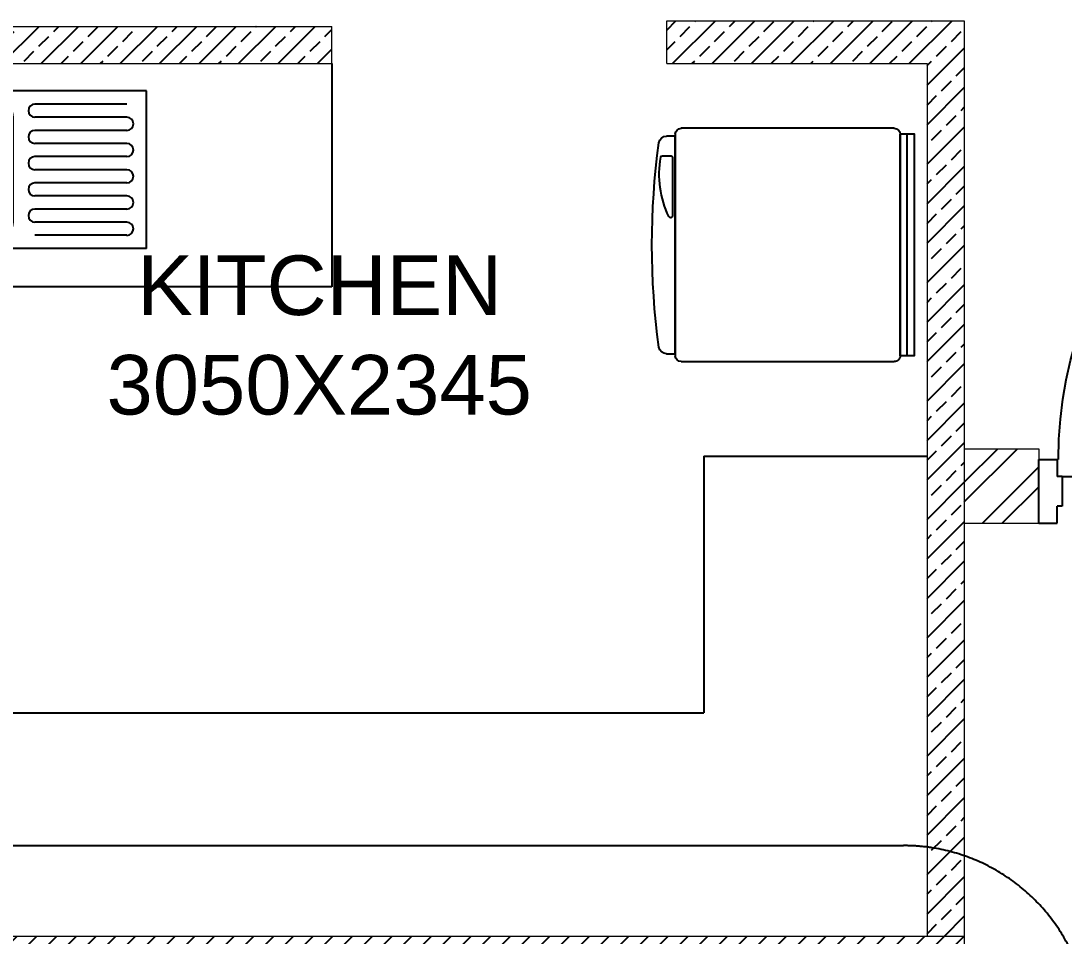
# Model space of a CAD drawing. Header units: millimetres. Extents: x 1255966 to 1543449, y 318653 to 465396.
# Drawn here: x 1383789 to 1386594, y 416649 to 419109 of the extents above; entities that cross this region are included whole.
import ezdxf

# ---------------------------------------------------------------- set-up
doc = ezdxf.new("R2010")
doc.units = ezdxf.units.MM
doc.header["$LTSCALE"] = 500
doc.header["$MEASUREMENT"] = 0
doc.linetypes.add('HIDDEN', pattern=[0.375, 0.25, -0.125])
doc.layers.get('Defpoints').update_dxf_attribs({"lineweight": 0})
for name, color, linetype in [('3BHK Tower plans sections n elevations 13716$0$FIXTURE', 251, 'Continuous'), ('3BHK Tower plans sections n elevations 13716$0$FIXTURE-KITCHEN', 251, 'Continuous'), ('AHC-A-FURNITURE', 2, 'Continuous'), ('DOOR', 8, 'Continuous'), ('Drop', 143, 'Continuous'), ('TEXT -RM MM', 181, 'Continuous'), ('TEXT-RM NAME', 6, 'Continuous')]:
    doc.layers.add(name, color=color, linetype=linetype)
doc.layers.add('A-TAG', color=7, linetype='Continuous', true_color=0xef00ef)
doc.layers.add('Wall', color=2, linetype='Continuous', lineweight=15)
doc.styles.add('simplex', font='simplex.shx')
doc.styles.get("Standard").update_dxf_attribs({"font": 'arial.ttf'})
pattern_1 = [(45, (1376890.62, 416388.72), (-53.033, 53.033), []), (45, (1376943.65, 416388.72), (-53.033, 53.033), [37.5, -18.75])]

# ---------------------------------------------------------------- blocks, each defined once
blk = doc.blocks.new('3BHK Tower plans sections n elevations 13716$0$A$C614879CD')
at = {"layer": '3BHK Tower plans sections n elevations 13716$0$FIXTURE', "ltscale": 0.5}
for p, q in [((450, 793.5), (0, 793.5)), ((0, 793.5), (0, 0)), ((450, 793.5), (450, 0)), ((37.5, 737.3), (37.5, 474.8)), ((75, 737.3), (75, 474.8)), ((112.5, 737.3), (112.5, 474.8)), ((150, 737.3), (150, 474.8)), ((187.5, 737.3), (187.5, 474.8)), ((225, 737.3), (225, 474.8)), ((262.5, 737.3), (262.5, 474.8)), ((300, 737.3), (300, 474.8)), ((337.5, 737.3), (337.5, 474.8)), ((375, 737.3), (375, 474.8)), ((412.5, 737.3), (412.5, 474.8)), ((375, 412.5), (75, 412.5)), ((37.5, 375), (37.5, 75)), ((412.5, 375), (412.5, 75)), ((375, 37.5), (75, 37.5)), ((450, 0), (0, 0))]:
    blk.add_line(p, q, dxfattribs=at)
blk.add_circle((232.7, 237.4), 28.8, dxfattribs=at)
for centre, radius, start, end in [((93.8, 737.3), 18.8, 0, 180), ((168.8, 737.3), 18.8, 0, 180), ((243.8, 737.3), 18.8, 0, 180), ((318.8, 737.3), 18.8, 0, 180), ((393.8, 737.3), 18.8, 0, 180), ((56.3, 474.8), 18.8, 180, 0), ((131.3, 474.8), 18.8, 180, 0), ((206.3, 474.8), 18.8, 180, 0), ((281.3, 474.8), 18.8, 180, 0), ((356.3, 474.8), 18.8, 180, 0), ((75, 375), 37.5, 90, 180), ((375, 375), 37.5, 0, 90), ((75, 75), 37.5, 180, 270), ((375, 75), 37.5, 270, 0)]:
    blk.add_arc(centre, radius, start, end, dxfattribs=at)
blk = doc.blocks.new('3BHK Tower plans sections n elevations 13716$0$FRIDGE')
at = {"layer": '3BHK Tower plans sections n elevations 13716$0$FIXTURE-KITCHEN'}
for p, q in [((-252.6, 36), (-252.6, 13.5)), ((-313.5, 0), (313.5, 0)), ((-308, 0), (-308, 24.8)), ((308, 0), (-308, 0)), ((-247.1, 8), (-82.5, 8)), ((308, 24.8), (308, 0)), ((-330, -619.7), (-330, -16.5)), ((330, -16.5), (330, -619.7)), ((313.5, -636.2), (-313.5, -636.2)), ((312.4, -656.3), (-313.5, -656.3))]:
    blk.add_line(p, q, dxfattribs=at)
blk.add_lwpolyline([(-313.5, -636.2), (312.4, -636.2), (312.4, -676.5), (-313.5, -676.5)], close=True, dxfattribs=at)
for centre, radius, start, end in [((0, -2101), 2167, 82.3377, 97.6623), ((-286, 24.8), 22, 97.6623, 180), ((-247.1, 36), 5.5, 99.4744, 180), ((-201, -240.4), 285.7, 64.986, 99.4744), ((286, 24.8), 22, 0, 82.3377), ((-247.1, 13.5), 5.5, 180, 270), ((-82.5, 13.5), 5.5, 270, 64.986), ((-313.5, -16.5), 16.5, 90, 180), ((313.5, -16.5), 16.5, 0, 90), ((-313.5, -619.7), 16.5, 180, 270), ((313.5, -619.7), 16.5, 270, 0)]:
    blk.add_arc(centre, radius, start, end, dxfattribs=at)
blk = doc.blocks.new('A$C26E901EB')
at = {"layer": 'Drop'}
h = blk.add_hatch(dxfattribs=at)
h.set_pattern_fill('ANSI31', color=256, scale=8, angle=720, style=0)
h.set_pattern_definition([(315, (5609.332, 22815.355), (17.960512, 17.960512), [])])
h.paths.add_polyline_path([(84.3, 208.6), (84.3, 258.9), (132.9, 258.9), (132.9, 144.1), (63.4, 143.9), (0, 143.9), (0, 208.6)])
h.paths.add_polyline_path([(63.4, 143.9), (63.4, 0), (0, 0), (0, 143.9)])
h.paths.add_polyline_path([(132.9, 293), (132.9, 258.9), (84.3, 258.9), (84.3, 293)])
at = {"layer": 'Drop', "const_width": 10, "elevation": -0.5}
blk.add_lwpolyline([(132.9, 297.7), (132.9, 144.1), (63.4, 144.1), (63.4, 0)], dxfattribs=at)
blk = doc.blocks.new('DOOR 1050')
at = {"layer": 'DOOR', "ltscale": 100}
for p, q in [((0, 1022), (-154.3, 1022)), ((-154.3, 1022), (-154.3, 977.8)), ((0, 1022), (0, 977.8)), ((-154.3, 977.8), (-113.1, 977.8)), ((-113.1, 965.4), (-113.1, 977.8)), ((-113.1, 965.4), (-41.1, 965.4)), ((-113.1, 965.4), (-113.1, -1.4)), ((-41.1, 965.4), (-41.1, 977.8)), ((0, 977.8), (-41.1, 977.8)), ((-154.3, -58), (-154.3, -13.8)), ((-154.3, -13.8), (-113.1, -13.8)), ((-113.1, -1.4), (-41.1, -1.4)), ((-113.1, -1.4), (-113.1, -13.8)), ((-41.1, -1.4), (-41.1, -13.8)), ((0, -13.8), (-41.1, -13.8)), ((0, -58), (0, -13.8)), ((0, -58), (-154.3, -58))]:
    blk.add_line(p, q, dxfattribs=at)
blk.add_lwpolyline([(-153.9, -11.3), (-1139.7, -11.3), (-1139.7, 29.9), (-153.9, 29.9)], close=True, dxfattribs=at)
at = {"layer": 'DOOR', "linetype": 'Continuous'}
blk.add_arc((-153.9, -11.3), 985.8, 90, 177.6081, dxfattribs=at)
at = {"layer": 'TEXT -RM MM', "linetype": 'Continuous', "xscale": -0.9000000000003879, "yscale": 0.9000000000003879, "zscale": 0.9000000000003879, "rotation": 90}
blk.add_blockref('A$C26E901EB', (16.6, 574.6, 0.4), dxfattribs=at)
at = {"layer": 'Defpoints', "ltscale": 100, "style": 'simplex', "width": 0.8}
blk.add_attdef('D1050', (-414.4, 165), '', height=102.9, rotation=180, dxfattribs=at)

msp = doc.modelspace()

# ---------------------------------------------------------------- hatches: boundary and pattern name
at = {"layer": 'AHC-A-FURNITURE', "ltscale": 50, "true_color": 0x5b5b5b}
h = msp.add_hatch(dxfattribs=at)
h.set_pattern_fill('ANSI33', color=251, scale=300)
h.set_pattern_definition(pattern_1)
h.paths.add_polyline_path([(1386325.6, 419108.7), (1385525.6, 419108.7), (1385525.6, 418993.7), (1386225.6, 418993.7), (1386225.6, 416648.7), (1386325.6, 416648.7)])
h = msp.add_hatch(dxfattribs=at)
h.set_pattern_fill('ANSI33', color=251, scale=300)
h.set_pattern_definition(pattern_1)
h.paths.add_polyline_path([(1384625.6, 419093.7), (1382570.6, 419093.7), (1382570.6, 418993.7), (1383075.6, 418993.7), (1383075.6, 418408.7), (1383175.6, 418408.7), (1383175.6, 418993.7), (1384625.6, 418993.7)])
h = msp.add_hatch(dxfattribs=at)
h.set_pattern_fill('ANSI32', color=251, scale=300)
h.set_pattern_definition([(45, (1376890.62, 416388.72), (-79.5495, 79.5495), []), (45, (1376943.65, 416388.72), (-79.5495, 79.5495), [])])
h.paths.add_polyline_path([(1386525.6, 417930.1), (1386510.6, 417958.7), (1386325.6, 417958.7), (1386325.6, 417758.7), (1386525.6, 417758.7)])
at = {"layer": 'AHC-A-FURNITURE', "ltscale": 50, "true_color": 0xff0000}
h = msp.add_hatch(dxfattribs=at)
h.set_pattern_fill('ANSI31', color=1, scale=300)
h.set_pattern_definition([(45, (1376890.62, 416388.72), (-26.5165, 26.5165), [])])
h.paths.add_polyline_path([(1386325.6, 416648.7), (1380165.6, 416648.7), (1380165.6, 416418.7), (1386325.6, 416418.7)])

# ---------------------------------------------------------------- linework, layer by layer
at = {"layer": '3BHK Tower plans sections n elevations 13716$0$FIXTURE-KITCHEN'}
for p, q in [((1384625.6, 418993.7), (1384625.6, 418393.7)), ((1384625.6, 418393.7), (1383175.6, 418393.7)), ((1385625.6, 417938.7), (1385625.6, 417248.7)), ((1385625.6, 417938.7), (1386225.6, 417938.7)), ((1383175.6, 417248.7), (1385625.6, 417248.7))]:
    msp.add_line(p, q, dxfattribs=at)
at = {"layer": 'A-TAG', "linetype": 'HIDDEN', "ltscale": 100}
for p, q in [((1380264, 416892), (1384220.3, 416892)), ((1384220.3, 416892), (1386162.2, 416892))]:
    msp.add_line(p, q, dxfattribs=at)
msp.add_arc((1386162.2, 416392), 500, 0, 90, dxfattribs=at)
at = {"layer": 'Wall'}
for p, q in [((1385525.6, 419108.7), (1386325.6, 419108.7)), ((1385525.6, 418993.7), (1385525.6, 419108.7)), ((1386325.6, 419108.7), (1386325.6, 416418.7)), ((1382540.6, 419093.7), (1384625.6, 419093.7)), ((1384625.6, 418993.7), (1384625.6, 419093.7)), ((1383175.6, 418993.7), (1384625.6, 418993.7)), ((1385525.6, 418993.7), (1386225.6, 418993.7)), ((1386225.6, 418993.7), (1386225.6, 416648.7)), ((1386325.6, 417958.7), (1386525.6, 417958.7)), ((1386325.6, 417958.7), (1386525.6, 417958.7)), ((1386525.6, 417958.7), (1386525.6, 417758.7)), ((1386525.6, 417958.7), (1386525.6, 417758.7)), ((1386325.6, 417758.7), (1386525.6, 417758.7)), ((1386325.6, 417758.7), (1386525.6, 417758.7)), ((1380165.6, 416648.7), (1386325.6, 416648.7))]:
    msp.add_line(p, q, dxfattribs=at)

# ---------------------------------------------------------------- block references
at = {"layer": '3BHK Tower plans sections n elevations 13716$0$FIXTURE-KITCHEN', "xscale": 0.9405000000000002, "yscale": 0.9405000000000002, "zscale": 0.9405000000000002, "rotation": 270}
msp.add_blockref('3BHK Tower plans sections n elevations 13716$0$A$C614879CD', (1383380.8, 418920.3), dxfattribs=at)
at = {"layer": '3BHK Tower plans sections n elevations 13716$0$FIXTURE-KITCHEN', "extrusion": (0, 0, -1), "xscale": 0.9500000000000002, "yscale": 0.9500000000000002, "zscale": -0.9500000000000002, "rotation": 270}
msp.add_blockref('3BHK Tower plans sections n elevations 13716$0$FRIDGE', (-1385548.7, 418506.4), dxfattribs=at)
at = {"layer": 'DOOR', "extrusion": (0, 0, -1), "xscale": 1.11111111111063, "yscale": 1.11111111111063, "zscale": -1.11111111111063, "rotation": 270}
msp.add_blockref('DOOR 1050', (-1387661.2, 417758.7), dxfattribs=at)
msp.add_blockref('DOOR 1050', (-1387661.2, 417758.7), dxfattribs=at)

# ---------------------------------------------------------------- texts
at = {"layer": 'TEXT-RM NAME'}
for s, p in [('KITCHEN', (1384102.3, 418318.1)), ('3050X2345', (1384019.8, 418050.7))]:
    msp.add_text(s, height=160, dxfattribs=at).set_placement(p)

doc.saveas('drawing.dxf')
